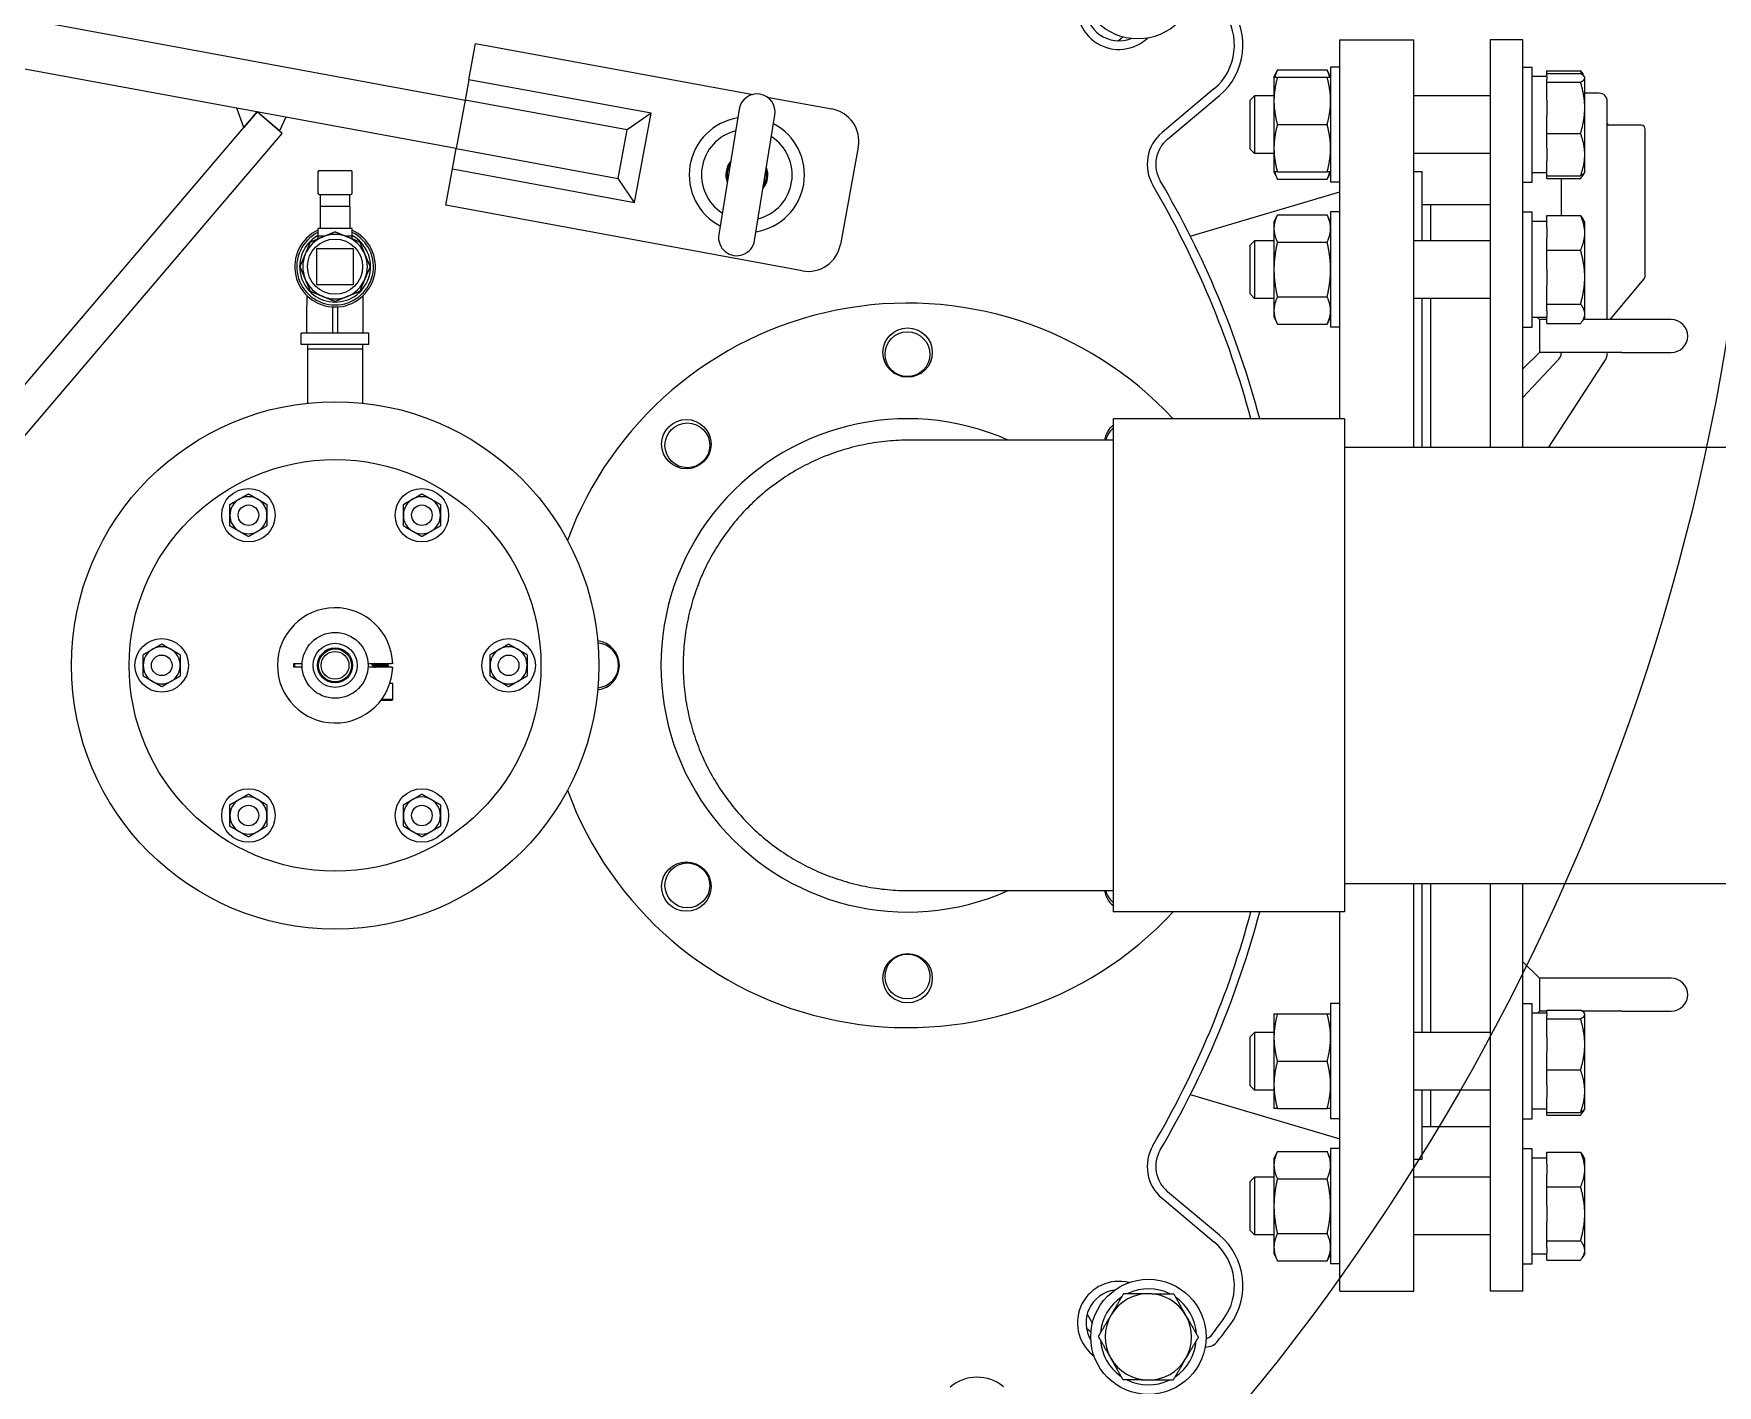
# Model space of a CAD drawing. Header units: inches. Extents: x 15 to 402, y 6 to 258.
# Drawn here: x 78.4 to 103.95, y 188.62 to 209.15 of the extents above; entities that cross this region are included whole.
import ezdxf

# ---------------------------------------------------------------- set-up
doc = ezdxf.new("R2010")
doc.units = ezdxf.units.IN
doc.header["$LTSCALE"] = 12
doc.header["$MEASUREMENT"] = 0
doc.layers.add('Visible', color=7, linetype='Continuous', lineweight=18)

msp = doc.modelspace()

# ---------------------------------------------------------------- linework, layer by layer
at = {"layer": 'Visible'}
for p, q in [((72.65987, 210.39962), (84.94437, 208.13797)), ((84.80858, 207.40036), (72.72171, 209.62563)), ((94.85622, 209.03659), (94.92672, 209.09575)), ((95.27309, 209.05384), (95.30141, 209.07761)), ((98.22146, 203.29846), (98.22146, 209.05396)), ((98.22146, 209.05396), (99.34646, 209.05396)), ((99.34646, 202.86646), (99.34646, 209.05396)), ((100.50146, 209.05396), (100.50146, 202.86646)), ((101.00146, 209.05396), (100.50146, 209.05396)), ((101.00146, 202.86646), (101.00146, 209.05396)), ((85.00096, 208.4453), (85.1028, 208.99851)), ((85.1028, 208.99851), (89.31472, 208.22306)), ((97.22184, 208.48333), (97.27371, 208.59456)), ((97.27371, 208.59456), (98.02897, 208.59456)), ((98.08084, 208.48333), (98.02897, 208.59456)), ((98.08084, 208.63933), (98.08084, 206.88933)), ((98.22146, 208.63933), (98.08084, 208.63933)), ((101.00146, 208.63933), (101.14209, 208.63933)), ((101.14209, 206.88933), (101.14209, 208.63933)), ((101.36109, 208.54035), (101.36109, 208.58351)), ((101.36109, 208.58351), (101.87502, 208.58351)), ((101.36109, 208.49383), (101.36109, 208.54035)), ((101.36109, 208.54035), (101.87502, 208.54035)), ((101.93377, 208.49251), (101.91038, 208.53301)), ((85.00096, 208.4453), (84.94437, 208.13797)), ((87.76697, 207.93606), (85.00096, 208.4453)), ((96.31028, 208.30544), (95.52285, 207.64471)), ((97.22184, 208.48333), (97.22184, 208.12383)), ((97.27371, 208.48333), (98.02897, 208.48333)), ((101.36109, 208.49383), (101.14209, 208.49383)), ((101.36109, 208.49383), (101.36109, 208.45374)), ((101.36109, 208.40717), (101.36109, 208.45374)), ((101.36109, 208.13583), (101.36109, 208.40717)), ((101.36109, 208.40717), (101.87502, 208.40717)), ((101.93921, 208.48308), (101.93377, 208.49251)), ((101.93921, 208.47376), (101.93921, 208.48308)), ((101.93921, 208.01916), (101.93921, 208.47376)), ((81.58725, 207.71825), (81.48258, 208.0127)), ((84.94437, 208.13797), (84.80858, 207.40036)), ((87.40305, 207.68531), (84.94437, 208.13797)), ((89.52828, 208.18375), (90.5119, 208.00266)), ((95.60641, 207.54512), (96.39384, 208.20586)), ((96.86109, 208.13568), (96.92724, 208.20183)), ((96.86109, 207.39298), (96.86109, 208.13568)), ((96.92724, 208.20183), (96.92724, 207.32683)), ((97.22184, 208.20183), (96.92724, 208.20183)), ((97.22184, 208.12383), (97.22184, 207.40483)), ((100.50146, 208.20183), (99.34646, 208.20183)), ((101.36109, 208.13583), (101.36109, 207.90249)), ((102.15631, 208.24146), (101.93921, 208.24146)), ((101.93921, 207.30973), (101.93921, 208.01916)), ((102.28131, 204.80396), (102.28131, 208.11646)), ((74.33169, 199.20255), (81.78992, 207.95612)), ((81.78992, 207.95612), (81.58725, 207.71825)), ((82.17051, 207.63185), (81.78992, 207.95612)), ((82.12632, 207.6695), (81.78992, 207.95612)), ((82.22456, 207.8761), (82.12632, 207.6695)), ((87.76697, 207.93606), (87.40305, 207.68531)), ((87.51801, 206.58379), (87.76697, 207.93606)), ((89.1036, 207.9984), (88.79485, 206.09413)), ((89.33893, 206.00592), (89.64768, 207.91018)), ((97.27371, 207.76433), (98.02897, 207.76433)), ((101.36109, 207.63115), (101.36109, 207.90249)), ((74.71228, 198.87828), (82.17051, 207.63185)), ((87.26725, 206.94771), (87.40305, 207.68531)), ((101.36109, 207.40637), (101.36109, 207.63115)), ((101.36109, 207.63115), (101.87502, 207.63115)), ((102.79631, 207.75396), (102.30131, 207.75396)), ((102.85631, 205.46105), (102.85631, 207.69396)), ((84.75199, 207.09303), (84.80858, 207.40036)), ((84.80858, 207.40036), (87.26725, 206.94771)), ((90.9131, 207.42039), (90.64151, 205.94518)), ((96.86109, 207.39298), (96.92724, 207.32683)), ((97.22184, 207.32683), (96.92724, 207.32683)), ((97.22184, 207.40483), (97.22184, 207.04533)), ((100.50146, 207.32683), (99.34646, 207.32683)), ((101.36109, 207.40637), (101.36109, 207.21308)), ((101.93921, 207.04558), (101.93921, 207.30973)), ((82.71133, 207.04597), (82.71133, 206.96409)), ((82.73221, 207.06685), (83.21071, 207.06685)), ((83.23159, 206.96409), (83.23159, 207.04597)), ((84.65014, 206.53983), (84.75199, 207.09303)), ((84.75199, 207.09303), (87.51801, 206.58379)), ((97.22184, 207.04533), (97.27371, 206.9341)), ((97.27371, 207.04533), (98.02897, 207.04533)), ((98.08084, 207.04533), (98.02897, 206.9341)), ((99.34646, 207.05396), (99.47146, 207.05396)), ((99.47146, 206.00186), (99.47146, 207.05396)), ((101.36109, 207.03483), (101.14209, 207.03483)), ((101.36109, 206.9883), (101.36109, 207.21308)), ((101.36109, 206.9883), (101.87502, 206.9883)), ((101.36109, 206.94514), (101.36109, 206.9883)), ((101.93377, 207.03614), (101.91038, 206.99564)), ((101.93921, 207.04558), (101.93377, 207.03614)), ((82.71133, 206.96409), (82.71133, 206.7238)), ((83.23159, 206.7238), (83.23159, 206.96409)), ((87.51801, 206.58379), (87.26725, 206.94771)), ((95.95216, 206.07142), (98.22146, 206.74396)), ((97.27371, 206.9341), (98.02897, 206.9341)), ((98.22146, 206.88933), (98.08084, 206.88933)), ((101.00146, 206.88933), (101.14209, 206.88933)), ((101.36109, 206.94514), (101.87502, 206.94514)), ((101.58131, 206.94514), (101.58131, 206.38355)), ((82.73221, 206.70292), (83.21071, 206.70292)), ((82.74526, 206.70292), (82.74526, 206.52223)), ((83.19766, 206.52223), (82.74526, 206.52223)), ((82.74526, 206.52223), (82.74526, 206.18969)), ((83.19766, 206.52223), (83.19766, 206.70292)), ((83.19766, 206.52223), (83.19766, 206.18969)), ((90.05924, 205.54398), (84.65014, 206.53983)), ((99.47146, 206.55396), (99.60146, 206.55396)), ((99.60146, 206.00186), (99.60146, 206.55396)), ((99.60146, 206.00186), (99.60146, 206.55396)), ((99.60146, 206.55396), (100.50146, 206.55396)), ((97.22184, 206.28336), (97.27371, 206.39459)), ((97.22184, 206.28336), (97.22184, 206.18704)), ((97.27371, 206.39459), (98.02897, 206.39459)), ((98.08084, 206.28336), (98.02897, 206.39459)), ((98.08084, 206.43936), (98.08084, 204.68936)), ((98.22146, 206.43936), (98.08084, 206.43936)), ((101.00146, 206.43936), (101.14209, 206.43936)), ((101.14209, 204.68936), (101.14209, 206.43936)), ((101.36109, 206.29386), (101.14209, 206.29386)), ((101.36109, 206.20001), (101.36109, 206.38355)), ((101.36109, 206.38355), (101.87502, 206.38355)), ((101.93921, 206.28311), (101.91038, 206.33305)), ((101.93921, 206.12109), (101.93921, 206.28311)), ((83.23159, 206.18969), (82.71133, 206.18969)), ((82.71133, 206.18969), (82.71133, 206.07332)), ((82.81485, 206.07332), (82.71133, 206.07332)), ((82.71133, 206.07332), (82.71133, 206.03044)), ((83.23159, 206.07332), (83.12808, 206.07332)), ((83.23159, 206.07332), (83.23159, 206.18969)), ((83.23159, 206.03044), (83.23159, 206.07332)), ((96.86109, 205.93571), (96.92724, 206.00186)), ((96.92724, 206.00186), (96.92724, 205.12686)), ((97.22184, 206.00186), (96.92724, 206.00186)), ((97.22184, 206.18704), (97.22184, 205.56436)), ((97.27371, 205.97948), (98.02897, 205.97948)), ((100.50146, 206.00186), (99.34646, 206.00186)), ((101.36109, 206.20001), (101.36109, 206.04217)), ((101.36109, 205.85862), (101.36109, 206.04217)), ((101.93921, 205.44903), (101.93921, 206.12109)), ((82.69587, 205.33222), (82.69587, 205.88341)), ((82.69587, 205.88341), (83.24705, 205.88341)), ((83.24705, 205.88341), (83.24705, 205.33222)), ((96.86109, 205.19301), (96.86109, 205.93571)), ((101.36109, 205.57219), (101.36109, 205.85862)), ((101.36109, 205.85862), (101.87502, 205.85862)), ((97.22184, 205.56436), (97.22184, 204.94169)), ((101.36109, 205.57219), (101.36109, 205.32587)), ((83.24705, 205.33222), (82.69587, 205.33222)), ((101.36109, 205.03944), (101.36109, 205.32587)), ((101.93921, 204.89231), (101.93921, 205.44903)), ((102.32326, 204.80396), (102.84227, 205.42249)), ((82.5443, 205.16886), (82.5443, 205.01726)), ((82.5443, 204.59758), (82.5443, 205.01726)), ((82.93209, 204.99658), (82.93209, 204.59607)), ((83.01083, 204.59607), (83.01083, 204.99658)), ((83.39863, 205.01726), (83.39863, 205.16886)), ((83.39863, 204.59758), (83.39863, 205.01726)), ((96.86109, 205.19301), (96.92724, 205.12686)), ((97.22184, 205.12686), (96.92724, 205.12686)), ((97.27371, 205.14925), (98.02897, 205.14925)), ((100.50146, 205.12686), (99.34646, 205.12686)), ((99.47146, 202.86646), (99.47146, 205.12686)), ((99.60146, 202.86646), (99.60146, 205.12686)), ((99.60146, 202.86646), (99.60146, 205.12686)), ((101.36109, 204.93655), (101.36109, 205.03944)), ((101.36109, 205.03944), (101.87502, 205.03944)), ((97.22184, 204.94169), (97.22184, 204.84536)), ((97.22184, 204.84536), (97.27371, 204.73414)), ((97.27371, 204.73414), (98.02897, 204.73414)), ((98.08084, 204.84536), (98.02897, 204.73414)), ((98.22146, 204.68936), (98.08084, 204.68936)), ((101.00146, 204.68936), (101.14209, 204.68936)), ((101.36109, 204.83486), (101.14209, 204.83486)), ((101.25146, 204.80396), (101.22056, 204.83486)), ((101.36109, 204.80396), (101.25146, 204.80396)), ((101.25146, 204.80396), (101.25146, 204.55396)), ((101.36109, 204.93655), (101.36109, 204.84807)), ((101.36109, 204.74518), (101.36109, 204.84807)), ((101.36109, 204.74518), (101.87502, 204.74518)), ((101.93921, 204.84561), (101.91038, 204.79568)), ((102.50146, 204.80396), (101.91516, 204.80396)), ((101.93921, 204.84561), (101.93921, 204.89231)), ((103.25146, 204.80396), (102.50146, 204.80396)), ((82.93209, 204.59758), (82.45887, 204.59758)), ((82.45887, 204.42671), (82.45887, 204.59758)), ((83.48406, 204.59758), (83.01083, 204.59758)), ((83.48406, 204.42671), (83.48406, 204.59758)), ((101.25146, 204.55396), (101.25146, 204.30396)), ((83.48406, 204.42671), (82.45887, 204.42671)), ((82.55494, 204.42671), (82.55281, 204.3586)), ((82.55281, 204.3586), (83.39012, 204.3586)), ((82.55281, 204.3586), (82.55281, 203.53559)), ((83.38799, 204.42671), (83.39012, 204.3586)), ((83.39012, 204.3586), (83.39012, 203.53588)), ((101.25146, 204.30396), (101.00146, 204.05396)), ((101.54772, 204.20544), (101.00146, 203.6198)), ((102.50146, 204.30396), (101.25146, 204.30396)), ((101.39341, 202.86646), (102.26132, 204.2105)), ((101.58131, 204.30396), (101.58131, 204.2907)), ((102.28131, 204.27831), (102.28131, 204.30396)), ((102.50146, 204.30396), (103.25146, 204.30396)), ((94.77946, 203.29846), (94.77946, 195.80946)), ((98.29146, 203.29846), (94.77946, 203.29846)), ((98.29146, 203.29846), (98.29146, 195.80946)), ((94.77946, 202.97446), (91.68785, 202.97446)), ((98.29146, 202.86646), (124.28596, 202.86646)), ((82.34646, 199.52771), (82.34646, 199.58021)), ((82.34646, 199.58021), (82.47215, 199.58021)), ((83.47077, 199.58021), (83.82106, 199.58021)), ((83.55716, 199.57707), (83.55716, 199.58021)), ((83.78396, 199.57681), (83.78396, 199.58021)), ((83.84607, 199.58021), (83.82106, 199.58021)), ((82.47215, 199.52771), (82.34646, 199.52771)), ((83.82106, 199.52771), (83.47077, 199.52771)), ((83.53396, 199.55896), (83.53396, 199.56342)), ((83.55716, 199.54136), (83.55716, 199.54556)), ((83.76077, 199.55896), (83.76077, 199.56317)), ((83.78396, 199.5411), (83.78396, 199.54556)), ((83.82106, 199.52771), (83.84607, 199.52771)), ((83.84646, 199.27771), (83.80171, 199.27771)), ((83.84646, 199.03771), (83.84646, 199.27771)), ((83.67052, 199.02771), (83.83646, 199.02771)), ((83.84646, 199.03771), (83.67794, 199.03771)), ((83.83646, 199.02771), (83.84646, 199.03771)), ((91.68785, 196.13346), (94.77946, 196.13346)), ((98.29146, 196.24146), (124.28596, 196.24146)), ((99.34646, 190.05396), (99.34646, 196.24146)), ((99.47146, 193.98105), (99.47146, 196.24146)), ((99.60146, 193.98105), (99.60146, 196.24146)), ((99.60146, 193.98105), (99.60146, 196.24146)), ((100.50146, 196.24146), (100.50146, 190.05396)), ((101.00146, 190.05396), (101.00146, 196.24146)), ((98.29146, 195.80946), (94.77946, 195.80946)), ((98.22146, 190.05396), (98.22146, 195.80946)), ((101.25146, 194.80396), (101.00146, 195.05396)), ((102.50146, 194.80396), (101.25146, 194.80396)), ((101.25146, 194.80396), (101.25146, 194.55396)), ((103.25146, 194.80396), (102.50146, 194.80396)), ((101.25146, 194.55396), (101.25146, 194.30396)), ((97.22184, 194.26255), (97.22184, 193.90305)), ((97.27371, 194.26255), (98.02897, 194.26255)), ((98.08084, 194.41855), (98.08084, 192.66855)), ((98.22146, 194.41855), (98.08084, 194.41855)), ((101.00146, 194.41855), (101.14209, 194.41855)), ((101.14209, 192.66855), (101.14209, 194.41855)), ((101.36109, 194.27305), (101.14209, 194.27305)), ((101.25146, 194.30396), (101.22056, 194.27305)), ((101.36109, 194.30396), (101.25146, 194.30396)), ((101.36109, 194.27305), (101.36109, 194.31957)), ((101.36109, 194.31957), (101.87502, 194.31957)), ((101.36109, 194.27305), (101.36109, 194.23296)), ((101.36109, 194.1864), (101.36109, 194.23296)), ((102.50146, 194.30396), (101.90049, 194.30396)), ((101.93377, 194.27174), (101.91516, 194.30396)), ((101.93921, 194.2623), (101.93377, 194.27174)), ((101.93921, 194.25299), (101.93921, 194.2623)), ((101.93921, 193.79839), (101.93921, 194.25299)), ((102.50146, 194.30396), (103.25146, 194.30396)), ((96.86109, 193.9149), (96.92724, 193.98105)), ((96.92724, 193.98105), (96.92724, 193.10605)), ((97.22184, 193.98105), (96.92724, 193.98105)), ((100.50146, 193.98105), (99.34646, 193.98105)), ((101.36109, 193.91505), (101.36109, 194.1864)), ((101.36109, 194.1864), (101.87502, 194.1864)), ((96.86109, 193.1722), (96.86109, 193.9149)), ((97.22184, 193.90305), (97.22184, 193.18405)), ((101.36109, 193.91505), (101.36109, 193.68172)), ((101.93921, 193.08895), (101.93921, 193.79839)), ((97.27371, 193.54355), (98.02897, 193.54355)), ((101.36109, 193.41037), (101.36109, 193.68172)), ((101.36109, 193.1856), (101.36109, 193.41037)), ((101.36109, 193.41037), (101.87502, 193.41037)), ((95.95216, 193.0365), (98.22146, 192.36396)), ((96.86109, 193.1722), (96.92724, 193.10605)), ((97.22184, 193.10605), (96.92724, 193.10605)), ((97.22184, 193.18405), (97.22184, 192.82455)), ((100.50146, 193.10605), (99.34646, 193.10605)), ((99.47146, 192.05396), (99.47146, 193.10605)), ((99.60146, 192.55396), (99.60146, 193.10605)), ((99.60146, 192.55396), (99.60146, 193.10605)), ((101.36109, 193.1856), (101.36109, 192.9923)), ((101.36109, 192.76753), (101.36109, 192.9923)), ((101.93921, 192.8248), (101.93921, 193.08895)), ((97.27371, 192.82455), (98.02897, 192.82455)), ((101.36109, 192.81405), (101.14209, 192.81405)), ((101.36109, 192.72436), (101.36109, 192.76753)), ((101.36109, 192.76753), (101.87502, 192.76753)), ((101.36109, 192.72436), (101.87502, 192.72436)), ((101.93377, 192.81536), (101.91038, 192.77486)), ((101.93921, 192.8248), (101.93377, 192.81536)), ((98.22146, 192.66855), (98.08084, 192.66855)), ((99.47146, 192.55396), (99.60146, 192.55396)), ((99.60146, 192.55396), (100.50146, 192.55396)), ((101.00146, 192.66855), (101.14209, 192.66855)), ((97.22184, 192.06259), (97.27371, 192.17382)), ((97.27371, 192.17382), (98.02897, 192.17382)), ((98.08084, 192.06259), (98.02897, 192.17382)), ((98.08084, 192.21859), (98.08084, 190.46859)), ((98.22146, 192.21859), (98.08084, 192.21859)), ((101.00146, 192.21859), (101.14209, 192.21859)), ((101.14209, 190.46859), (101.14209, 192.21859)), ((97.22184, 192.06259), (97.22184, 191.96626)), ((97.22184, 191.96626), (97.22184, 191.34359)), ((99.34646, 192.05396), (99.47146, 192.05396)), ((101.36109, 192.07309), (101.29734, 192.07309)), ((101.36109, 191.97923), (101.36109, 192.16277)), ((101.36109, 192.16277), (101.87502, 192.16277)), ((101.36109, 191.97923), (101.36109, 191.82139)), ((101.93921, 192.06234), (101.91038, 192.11228)), ((101.93921, 191.90031), (101.93921, 192.06234)), ((96.86109, 191.71494), (96.92724, 191.78109)), ((96.86109, 190.97224), (96.86109, 191.71494)), ((96.92724, 191.78109), (96.92724, 190.90609)), ((97.22184, 191.78109), (96.92724, 191.78109)), ((97.27371, 191.7587), (98.02897, 191.7587)), ((100.50146, 191.78109), (99.34646, 191.78109)), ((101.36109, 191.63785), (101.36109, 191.82139)), ((101.93921, 191.22825), (101.93921, 191.90031)), ((95.52285, 191.46321), (96.31028, 190.80247)), ((96.39384, 190.90206), (95.60641, 191.56279)), ((101.36109, 191.35141), (101.36109, 191.63785)), ((101.36109, 191.63785), (101.87502, 191.63785)), ((97.22184, 191.34359), (97.22184, 190.72092)), ((101.36109, 191.35141), (101.36109, 191.1051)), ((101.93921, 190.67153), (101.93921, 191.22825)), ((96.86109, 190.97224), (96.92724, 190.90609)), ((97.22184, 190.90609), (96.92724, 190.90609)), ((97.27371, 190.92847), (98.02897, 190.92847)), ((100.50146, 190.90609), (99.34646, 190.90609)), ((101.36109, 190.81866), (101.36109, 191.1051)), ((97.22184, 190.72092), (97.22184, 190.62459)), ((101.36109, 190.71577), (101.36109, 190.81866)), ((101.36109, 190.81866), (101.87502, 190.81866)), ((101.36109, 190.71577), (101.36109, 190.62729)), ((101.93921, 190.62484), (101.93921, 190.67153)), ((97.22184, 190.62459), (97.27371, 190.51336)), ((97.27371, 190.51336), (98.02897, 190.51336)), ((98.08084, 190.62459), (98.02897, 190.51336)), ((98.22146, 190.46859), (98.08084, 190.46859)), ((101.00146, 190.46859), (101.14209, 190.46859)), ((101.36109, 190.61409), (101.14209, 190.61409)), ((101.36109, 190.5244), (101.36109, 190.62729)), ((101.36109, 190.5244), (101.87502, 190.5244)), ((101.93921, 190.62484), (101.91038, 190.5749)), ((98.22146, 190.05396), (99.34646, 190.05396)), ((101.00146, 190.05396), (100.50146, 190.05396)), ((94.38527, 189.70125), (94.46499, 189.56317)), ((94.3738, 189.4964), (94.4443, 189.43724)), ((94.46318, 189.08886), (94.4915, 189.06509))]:
    msp.add_line(p, q, dxfattribs=at)
for centre, radius in [((70.53484, 209.99162), 34), ((95.1554, 209.94034), 0.875), ((82.97146, 205.60782), 0.41865), ((91.66146, 204.30396), 0.375), ((91.65896, 204.27836), 0.34045), ((82.97287, 199.55396), 4.00373), ((88.30271, 202.91271), 0.375), ((88.31826, 202.89466), 0.34045), ((82.97146, 199.55396), 3.125), ((81.65662, 201.83377), 0.406), ((84.28912, 201.83377), 0.406), ((81.65662, 201.83377), 0.15625), ((84.28912, 201.83377), 0.15625), ((80.34037, 199.55396), 0.406), ((82.97146, 199.55396), 0.5), ((82.97146, 199.55396), 0.335), ((85.60537, 199.55396), 0.406), ((80.34037, 199.55396), 0.15625), ((82.97146, 199.55396), 0.26562), ((82.97146, 199.55396), 0.25), ((82.97146, 199.55396), 0.21094), ((85.60537, 199.55396), 0.15625), ((81.65662, 197.27415), 0.406), ((84.28912, 197.27415), 0.406), ((81.65662, 197.27415), 0.15625), ((84.28912, 197.27415), 0.15625), ((88.30271, 196.1952), 0.375), ((88.31826, 196.21326), 0.34045), ((91.66146, 194.80396), 0.375), ((91.65896, 194.82956), 0.34045), ((95.31577, 189.3587), 0.875)]:
    msp.add_circle(centre, radius, dxfattribs=at)
for centre, radius, start, end in [((94.86813, 209.53645), 0.63, 155.944053, 310), ((94.86813, 209.53645), 0.5, 177.582899, 291.572229), ((95.75106, 208.9719), 1, 310, 36.388426), ((95.75106, 208.9719), 0.87, 310, 36.388426), ((89.37564, 207.95429), 0.27559, 350.790495, 170.790495), ((102.15631, 208.11646), 0.125, 0, 90), ((89.22126, 207.00216), 0.875, 99.148932, 242.432058), ((89.22126, 207.00216), 0.875, 279.148932, 62.432058), ((90.42136, 207.51092), 0.5, 349.568292, 79.568292), ((102.30131, 207.77396), 0.02, 180, 270), ((89.22126, 207.00216), 0.68898, 104.368674, 237.212317), ((89.22126, 207.00216), 0.68898, 284.368674, 57.212317), ((95.92781, 207.1621), 0.63, 130, 210.422046), ((95.92781, 207.1621), 0.5, 130, 210.422046), ((102.79631, 207.69396), 0.06, 0, 90), ((82.73221, 207.04597), 0.02088, 90, 180), ((83.21071, 207.04597), 0.02088, 0, 90), ((89.22126, 207.00216), 0.31947, 140.407202, 201.173789), ((89.22126, 207.00216), 0.3125, 142.661667, 198.919324), ((89.22126, 207.00216), 0.3, 147.517857, 194.063133), ((89.22126, 207.00216), 0.31947, 320.407202, 21.173789), ((89.22126, 207.00216), 0.3125, 322.661667, 18.919324), ((89.22126, 207.00216), 0.3, 327.517857, 14.063133), ((82.97146, 199.55396), 14.395, 15.077482, 30.422046), ((82.97146, 199.55396), 14.525, 14.939378, 30.422046), ((82.73221, 206.7238), 0.02088, 180, 270), ((83.21071, 206.7238), 0.02088, 270, 0), ((82.97146, 205.60782), 0.6125, 115.131805, 64.868195), ((82.97146, 205.60782), 0.58188, 116.554878, 63.445122), ((82.97146, 205.60782), 0.53823, 118.901314, 61.098686), ((82.97146, 205.60782), 0.49, 112.5, 157.5), ((82.97146, 205.60782), 0.49, 67.5, 112.5), ((82.97146, 205.60782), 0.49, 22.5, 67.5), ((89.06689, 206.05002), 0.27559, 170.790495, 350.790495), ((82.97146, 205.60782), 0.49, 157.5, 202.5), ((82.97146, 205.60782), 0.49, 337.5, 22.5), ((90.14977, 206.03571), 0.5, 259.568292, 349.568292), ((102.79631, 205.46105), 0.06, 320, 0), ((82.97146, 205.60782), 0.49, 202.5, 247.5), ((82.97146, 205.60782), 0.49, 292.5, 337.5), ((82.97146, 205.60782), 0.49, 247.5, 292.5), ((91.66146, 199.55396), 5.5, 42.907612, 159.827448), ((103.25146, 204.55396), 0.25, 270, 90), ((82.97146, 204.08498), 0.5126, 85.595064, 94.404936), ((101.45631, 204.2907), 0.125, 316.993248, 0), ((102.15631, 204.27831), 0.125, 327.148055, 0), ((91.66146, 199.55396), 3.7445, 65.989808, 294.010192), ((95.02022, 202.91271), 0.375, 129.942554, 170.523246), ((94.99966, 202.89466), 0.34045, 130.300093, 166.443999), ((81.65662, 201.83377), 0.2815, 120, 180), ((81.65662, 201.83377), 0.2815, 60, 120), ((81.65662, 201.83377), 0.2815, 0, 60), ((84.28912, 201.83377), 0.2815, 120, 180), ((84.28912, 201.83377), 0.2815, 60, 120), ((84.28912, 201.83377), 0.2815, 0, 60), ((81.65662, 201.83377), 0.2815, 180, 240), ((81.65662, 201.83377), 0.2815, 300, 0), ((84.28912, 201.83377), 0.2815, 180, 240), ((84.28912, 201.83377), 0.2815, 300, 0), ((81.65662, 201.83377), 0.2815, 240, 300), ((84.28912, 201.83377), 0.2815, 240, 300), ((82.97146, 199.55396), 0.875, 1.719131, 358.280869), ((80.34037, 199.55396), 0.2815, 60, 120), ((85.60537, 199.55396), 0.2815, 60, 120), ((86.91146, 199.55396), 0.375, 277.32631, 82.67369), ((86.93456, 199.55396), 0.34045, 274.654798, 85.345202), ((80.34037, 199.55396), 0.2815, 120, 180), ((80.34037, 199.55396), 0.2815, 0, 60), ((82.97146, 199.55396), 0.6225, 177.583196, 182.416804), ((82.97146, 199.55396), 0.6175, 177.563615, 182.436385), ((85.60537, 199.55396), 0.2815, 120, 180), ((85.60537, 199.55396), 0.2815, 0, 60), ((80.34037, 199.55396), 0.2815, 180, 240), ((80.34037, 199.55396), 0.2815, 300, 0), ((85.60537, 199.55396), 0.2815, 180, 240), ((85.60537, 199.55396), 0.2815, 300, 0), ((80.34037, 199.55396), 0.2815, 240, 300), ((85.60537, 199.55396), 0.2815, 240, 300), ((81.65662, 197.27415), 0.2815, 60, 120), ((84.28912, 197.27415), 0.2815, 60, 120), ((91.66146, 199.55396), 5.5, 200.172552, 317.092388), ((81.65662, 197.27415), 0.2815, 120, 180), ((81.65662, 197.27415), 0.2815, 0, 60), ((84.28912, 197.27415), 0.2815, 120, 180), ((84.28912, 197.27415), 0.2815, 0, 60), ((81.65662, 197.27415), 0.2815, 180, 240), ((81.65662, 197.27415), 0.2815, 240, 300), ((81.65662, 197.27415), 0.2815, 300, 0), ((84.28912, 197.27415), 0.2815, 180, 240), ((84.28912, 197.27415), 0.2815, 240, 300), ((84.28912, 197.27415), 0.2815, 300, 0), ((95.02022, 196.1952), 0.375, 189.476754, 230.057446), ((94.99966, 196.21326), 0.34045, 193.556001, 229.699907), ((82.97146, 199.55396), 14.395, 329.577954, 344.922518), ((82.97146, 199.55396), 14.525, 329.577954, 345.060622), ((103.25146, 194.55396), 0.25, 270, 90), ((95.92781, 191.94581), 0.63, 149.577954, 230), ((95.92781, 191.94581), 0.5, 149.577954, 230), ((95.75106, 190.13601), 1, 323.611574, 50), ((95.75106, 190.13601), 0.87, 323.611574, 50), ((94.86813, 189.57147), 0.63, 75.944053, 230), ((94.86813, 189.57147), 0.5, 97.582899, 211.572229), ((95.31577, 189.3587), 0.7295, 123.627434, 175.509151), ((95.31577, 189.3587), 0.656, 89.568292, 149.568292), ((95.31577, 189.3587), 0.7295, 63.627434, 115.509151), ((95.31577, 189.3587), 0.656, 29.568292, 89.568292), ((95.31577, 189.3587), 0.7295, 3.627434, 55.509151), ((95.31577, 189.3587), 0.656, 149.568292, 209.568292), ((95.31577, 189.3587), 0.656, 329.568292, 29.568292), ((82.97146, 199.55396), 16.745, 322.58565, 323.611574), ((96.17608, 189.45303), 0.12, 276.863364, 322.58565), ((82.97146, 199.55396), 16.875, 322.58565, 323.611574), ((95.31577, 189.3587), 0.7295, 183.627434, 235.509151), ((95.31577, 189.3587), 0.7295, 303.627434, 355.509151), ((96.17608, 189.45303), 0.25, 270.168027, 322.58565), ((95.31577, 189.3587), 0.656, 209.568292, 269.568292), ((95.31577, 189.3587), 0.656, 269.568292, 329.568292), ((92.71387, 188.11559), 0.63, 50, 130.422046), ((95.31577, 189.3587), 0.7295, 243.627434, 295.509151)]:
    msp.add_arc(centre, radius, start, end, dxfattribs=at)
msp.add_ellipse((101.29734, 191.34359), major_axis=(-4.1372, 0), ratio=0.17632698, start_param=4.71238898, end_param=4.7499235, dxfattribs=at)
for points, weights in [([(97.27371, 208.59456), (97.24636, 208.53591), (97.23367, 208.48333)], [1, 1.01965956375, 1.01895290532]), ([(98.06901, 208.48333), (98.05632, 208.53591), (98.02897, 208.59456)], [1.01895290532, 1.01965956375, 1]), ([(101.89911, 208.52568), (101.88856, 208.55385), (101.87502, 208.58351)], [1.02041412802, 1.01682794065, 1.01001874936]), ([(101.87502, 208.58351), (101.89636, 208.5573), (101.91038, 208.53301)], [1.01001874936, 1.02079631483, 1.02349946463]), ([(101.93921, 208.47376), (101.93921, 208.50467), (101.87502, 208.54035)], [1, 1.04314139574, 1.01001874936]), ([(97.22184, 208.48333), (97.22184, 208.48333), (97.27371, 208.48333)], [1, 1.0379548493, 1]), ([(97.27371, 208.48333), (97.22184, 208.29067), (97.22184, 208.12383)], [1, 1.0379548493, 1]), ([(98.08084, 208.12383), (98.08084, 208.29067), (98.02897, 208.48333)], [1, 1.0379548493, 1]), ([(98.02897, 208.48333), (98.08084, 208.48333), (98.08084, 208.48333)], [1, 1.0379548493, 1]), ([(101.87502, 208.40717), (101.93921, 208.44286), (101.93921, 208.47376)], [1.01001874936, 1.04314139574, 1]), ([(101.93921, 208.01916), (101.93921, 208.19924), (101.87502, 208.40717)], [1, 1.04314139574, 1.01001874936]), ([(97.22184, 208.12383), (97.22184, 207.95698), (97.27371, 207.76433)], [1, 1.0379548493, 1]), ([(98.02897, 207.76433), (98.08084, 207.95698), (98.08084, 208.12383)], [1, 1.0379548493, 1]), ([(101.87502, 207.63115), (101.93921, 207.83909), (101.93921, 208.01916)], [1.01001874936, 1.04314139574, 1]), ([(97.27371, 207.76433), (97.22184, 207.57167), (97.22184, 207.40483)], [1, 1.0379548493, 1]), ([(98.08084, 207.40483), (98.08084, 207.57167), (98.02897, 207.76433)], [1, 1.0379548493, 1]), ([(101.93921, 207.30973), (101.93921, 207.4589), (101.87502, 207.63115)], [1, 1.04314139574, 1.01001874936]), ([(97.22184, 207.40483), (97.22184, 207.23798), (97.27371, 207.04533)], [1, 1.0379548493, 1]), ([(98.02897, 207.04533), (98.08084, 207.23798), (98.08084, 207.40483)], [1, 1.0379548493, 1]), ([(101.87502, 206.9883), (101.93921, 207.16055), (101.93921, 207.30973)], [1.01001874936, 1.04314139574, 1]), ([(97.27371, 207.04533), (97.22184, 207.04533), (97.22184, 207.04533)], [1, 1.0379548493, 1]), ([(97.23367, 207.04533), (97.24636, 206.99274), (97.27371, 206.9341)], [1.01895290532, 1.01965956375, 1]), ([(98.08084, 207.04533), (98.08084, 207.04533), (98.02897, 207.04533)], [1, 1.0379548493, 1]), ([(98.02897, 206.9341), (98.05632, 206.99274), (98.06901, 207.04533)], [1, 1.01965956375, 1.01895290532]), ([(101.93377, 207.03614), (101.92086, 207.01378), (101.87502, 206.9883)], [1.01871564071, 1.03345080387, 1.01001874936]), ([(101.87502, 206.94514), (101.90887, 206.98671), (101.92458, 207.02399)], [1.01001874936, 1.02721658286, 1.02385469408]), ([(97.27371, 206.39459), (97.22184, 206.28336), (97.22184, 206.18704)], [1, 1.0379548493, 1]), ([(98.08084, 206.18704), (98.08084, 206.28336), (98.02897, 206.39459)], [1, 1.0379548493, 1]), ([(101.93921, 206.12109), (101.93921, 206.2429), (101.87502, 206.38355)], [1, 1.04314139574, 1.01001874936]), ([(101.87502, 206.38355), (101.89636, 206.35733), (101.91038, 206.33305)], [1.01001874936, 1.02079631483, 1.02349946463]), ([(82.51876, 205.79533), (82.55606, 205.88538), (82.59643, 205.98285)], [1, 1.0562990584, 1.07162109099]), ([(82.59643, 205.98285), (82.6939, 206.02322), (82.78395, 206.06052)], [1.07162109099, 1.0562990584, 1]), ([(82.78395, 206.06052), (82.874, 206.09782), (82.97146, 206.13819)], [1, 1.0562990584, 1.07162109099]), ([(82.97146, 206.13819), (83.06893, 206.09782), (83.15898, 206.06052)], [1.07162109099, 1.0562990584, 1]), ([(83.15898, 206.06052), (83.24903, 206.02322), (83.34649, 205.98285)], [1, 1.0562990584, 1.07162109099]), ([(83.34649, 205.98285), (83.38687, 205.88538), (83.42416, 205.79533)], [1.07162109099, 1.0562990584, 1]), ([(97.22184, 206.18704), (97.22184, 206.09071), (97.27371, 205.97948)], [1, 1.0379548493, 1]), ([(97.27371, 205.97948), (97.22184, 205.75702), (97.22184, 205.56436)], [1, 1.0379548493, 1]), ([(98.02897, 205.97948), (98.08084, 206.09071), (98.08084, 206.18704)], [1, 1.0379548493, 1]), ([(98.08084, 205.56436), (98.08084, 205.75702), (98.02897, 205.97948)], [1, 1.0379548493, 1]), ([(101.87502, 205.85862), (101.93921, 205.99928), (101.93921, 206.12109)], [1.01001874936, 1.04314139574, 1]), ([(82.44109, 205.60782), (82.48146, 205.70528), (82.51876, 205.79533)], [1.07162109099, 1.0562990584, 1]), ([(83.42416, 205.79533), (83.46146, 205.70528), (83.50184, 205.60782)], [1, 1.0562990584, 1.07162109099]), ([(101.93921, 205.44903), (101.93921, 205.63912), (101.87502, 205.85862)], [1, 1.04314139574, 1.01001874936]), ([(82.51876, 205.4203), (82.48146, 205.51035), (82.44109, 205.60782)], [1, 1.0562990584, 1.07162109099]), ([(83.50184, 205.60782), (83.46146, 205.51035), (83.42416, 205.4203)], [1.07162109099, 1.0562990584, 1]), ([(97.22184, 205.56436), (97.22184, 205.37171), (97.27371, 205.14925)], [1, 1.0379548493, 1]), ([(98.02897, 205.14925), (98.08084, 205.37171), (98.08084, 205.56436)], [1, 1.0379548493, 1]), ([(82.59643, 205.23279), (82.55606, 205.33025), (82.51876, 205.4203)], [1.07162109099, 1.0562990584, 1]), ([(82.78395, 205.15511), (82.6939, 205.19241), (82.59643, 205.23279)], [1, 1.0562990584, 1.07162109099]), ([(83.34649, 205.23279), (83.24903, 205.19241), (83.15898, 205.15511)], [1.07162109099, 1.0562990584, 1]), ([(83.42416, 205.4203), (83.38687, 205.33025), (83.34649, 205.23279)], [1, 1.0562990584, 1.07162109099]), ([(101.87502, 205.03944), (101.93921, 205.25894), (101.93921, 205.44903)], [1.01001874936, 1.04314139574, 1]), ([(82.97146, 205.07744), (82.874, 205.11782), (82.78395, 205.15511)], [1.07162109099, 1.0562990584, 1]), ([(83.15898, 205.15511), (83.06893, 205.11782), (82.97146, 205.07744)], [1, 1.0562990584, 1.07162109099]), ([(97.27371, 205.14925), (97.22184, 205.03802), (97.22184, 204.94169)], [1, 1.0379548493, 1]), ([(98.08084, 204.94169), (98.08084, 205.03802), (98.02897, 205.14925)], [1, 1.0379548493, 1]), ([(101.93921, 204.89231), (101.93921, 204.96059), (101.87502, 205.03944)], [1, 1.04314139574, 1.01001874936]), ([(97.22184, 204.94169), (97.22184, 204.84536), (97.27371, 204.73414)], [1, 1.0379548493, 1]), ([(98.02897, 204.73414), (98.08084, 204.84536), (98.08084, 204.94169)], [1, 1.0379548493, 1]), ([(101.87502, 204.74518), (101.93921, 204.82403), (101.93921, 204.89231)], [1.01001874936, 1.04314139574, 1]), ([(81.51587, 202.07756), (81.58119, 202.11527), (81.65662, 202.15882)], [1, 1.0379548493, 1]), ([(81.65662, 202.15882), (81.73205, 202.11527), (81.79737, 202.07756)], [1, 1.0379548493, 1]), ([(84.14837, 202.07756), (84.21369, 202.11527), (84.28912, 202.15882)], [1, 1.0379548493, 1]), ([(84.28912, 202.15882), (84.36455, 202.11527), (84.42987, 202.07756)], [1, 1.0379548493, 1]), ([(81.37512, 201.99629), (81.45055, 202.03984), (81.51587, 202.07756)], [1, 1.0379548493, 1]), ([(81.37512, 201.83377), (81.37512, 201.9092), (81.37512, 201.99629)], [1, 1.0379548493, 1]), ([(81.79737, 202.07756), (81.86269, 202.03984), (81.93812, 201.99629)], [1, 1.0379548493, 1]), ([(81.93812, 201.99629), (81.93812, 201.9092), (81.93812, 201.83377)], [1, 1.0379548493, 1]), ([(84.00762, 201.99629), (84.08305, 202.03984), (84.14837, 202.07756)], [1, 1.0379548493, 1]), ([(84.00762, 201.83377), (84.00762, 201.9092), (84.00762, 201.99629)], [1, 1.0379548493, 1]), ([(84.42987, 202.07756), (84.49519, 202.03984), (84.57062, 201.99629)], [1, 1.0379548493, 1]), ([(84.57062, 201.99629), (84.57062, 201.9092), (84.57062, 201.83377)], [1, 1.0379548493, 1]), ([(81.37512, 201.67125), (81.37512, 201.75834), (81.37512, 201.83377)], [1, 1.0379548493, 1]), ([(81.51587, 201.58998), (81.45055, 201.6277), (81.37512, 201.67125)], [1, 1.0379548493, 1]), ([(81.93812, 201.67125), (81.86269, 201.6277), (81.79737, 201.58998)], [1, 1.0379548493, 1]), ([(81.93812, 201.83377), (81.93812, 201.75834), (81.93812, 201.67125)], [1, 1.0379548493, 1]), ([(84.00762, 201.67125), (84.00762, 201.75834), (84.00762, 201.83377)], [1, 1.0379548493, 1]), ([(84.14837, 201.58998), (84.08305, 201.6277), (84.00762, 201.67125)], [1, 1.0379548493, 1]), ([(84.57062, 201.67125), (84.49519, 201.6277), (84.42987, 201.58998)], [1, 1.0379548493, 1]), ([(84.57062, 201.83377), (84.57062, 201.75834), (84.57062, 201.67125)], [1, 1.0379548493, 1]), ([(81.65662, 201.50872), (81.58119, 201.55227), (81.51587, 201.58998)], [1, 1.0379548493, 1]), ([(81.79737, 201.58998), (81.73205, 201.55227), (81.65662, 201.50872)], [1, 1.0379548493, 1]), ([(84.28912, 201.50872), (84.21369, 201.55227), (84.14837, 201.58998)], [1, 1.0379548493, 1]), ([(84.42987, 201.58998), (84.36455, 201.55227), (84.28912, 201.50872)], [1, 1.0379548493, 1]), ([(80.19962, 199.79774), (80.26494, 199.83546), (80.34037, 199.87901)], [1, 1.0379548493, 1]), ([(80.34037, 199.87901), (80.4158, 199.83546), (80.48112, 199.79774)], [1, 1.0379548493, 1]), ([(85.46462, 199.79774), (85.52994, 199.83546), (85.60537, 199.87901)], [1, 1.0379548493, 1]), ([(85.60537, 199.87901), (85.6808, 199.83546), (85.74612, 199.79774)], [1, 1.0379548493, 1]), ([(80.05887, 199.71648), (80.1343, 199.76003), (80.19962, 199.79774)], [1, 1.0379548493, 1]), ([(80.05887, 199.55396), (80.05887, 199.62938), (80.05887, 199.71648)], [1, 1.0379548493, 1]), ([(80.48112, 199.79774), (80.54644, 199.76003), (80.62187, 199.71648)], [1, 1.0379548493, 1]), ([(80.62187, 199.71648), (80.62187, 199.62938), (80.62187, 199.55396)], [1, 1.0379548493, 1]), ([(83.57454, 199.58021), (83.56006, 199.57875), (83.55762, 199.57733)], [0.971656120033, 0.947421304339, 0.983633679554]), ([(85.32387, 199.71648), (85.3993, 199.76003), (85.46462, 199.79774)], [1, 1.0379548493, 1]), ([(85.32387, 199.55396), (85.32387, 199.62938), (85.32387, 199.71648)], [1, 1.0379548493, 1]), ([(85.74612, 199.79774), (85.81144, 199.76003), (85.88687, 199.71648)], [1, 1.0379548493, 1]), ([(85.88687, 199.71648), (85.88687, 199.62938), (85.88687, 199.55396)], [1, 1.0379548493, 1]), ([(80.05887, 199.39143), (80.05887, 199.47853), (80.05887, 199.55396)], [1, 1.0379548493, 1]), ([(80.19962, 199.31017), (80.1343, 199.34788), (80.05887, 199.39143)], [1, 1.0379548493, 1]), ([(80.62187, 199.39143), (80.54644, 199.34788), (80.48112, 199.31017)], [1, 1.0379548493, 1]), ([(80.62187, 199.55396), (80.62187, 199.47853), (80.62187, 199.39143)], [1, 1.0379548493, 1]), ([(85.32387, 199.39143), (85.32387, 199.47853), (85.32387, 199.55396)], [1, 1.0379548493, 1]), ([(85.46462, 199.31017), (85.3993, 199.34788), (85.32387, 199.39143)], [1, 1.0379548493, 1]), ([(85.88687, 199.39143), (85.81144, 199.34788), (85.74612, 199.31017)], [1, 1.0379548493, 1]), ([(85.88687, 199.55396), (85.88687, 199.47853), (85.88687, 199.39143)], [1, 1.0379548493, 1]), ([(80.34037, 199.22891), (80.26494, 199.27246), (80.19962, 199.31017)], [1, 1.0379548493, 1]), ([(80.48112, 199.31017), (80.4158, 199.27246), (80.34037, 199.22891)], [1, 1.0379548493, 1]), ([(85.60537, 199.22891), (85.52994, 199.27246), (85.46462, 199.31017)], [1, 1.0379548493, 1]), ([(85.74612, 199.31017), (85.6808, 199.27246), (85.60537, 199.22891)], [1, 1.0379548493, 1]), ([(81.51587, 197.51793), (81.58119, 197.55565), (81.65662, 197.59919)], [1, 1.0379548493, 1]), ([(81.65662, 197.59919), (81.73205, 197.55565), (81.79737, 197.51793)], [1, 1.0379548493, 1]), ([(84.14837, 197.51793), (84.21369, 197.55565), (84.28912, 197.59919)], [1, 1.0379548493, 1]), ([(84.28912, 197.59919), (84.36455, 197.55565), (84.42987, 197.51793)], [1, 1.0379548493, 1]), ([(81.37512, 197.43667), (81.45055, 197.48022), (81.51587, 197.51793)], [1, 1.0379548493, 1]), ([(81.37512, 197.27415), (81.37512, 197.34957), (81.37512, 197.43667)], [1, 1.0379548493, 1]), ([(81.79737, 197.51793), (81.86269, 197.48022), (81.93812, 197.43667)], [1, 1.0379548493, 1]), ([(81.93812, 197.43667), (81.93812, 197.34957), (81.93812, 197.27415)], [1, 1.0379548493, 1]), ([(84.00762, 197.43667), (84.08305, 197.48022), (84.14837, 197.51793)], [1, 1.0379548493, 1]), ([(84.00762, 197.27415), (84.00762, 197.34957), (84.00762, 197.43667)], [1, 1.0379548493, 1]), ([(84.42987, 197.51793), (84.49519, 197.48022), (84.57062, 197.43667)], [1, 1.0379548493, 1]), ([(84.57062, 197.43667), (84.57062, 197.34957), (84.57062, 197.27415)], [1, 1.0379548493, 1]), ([(81.37512, 197.11162), (81.37512, 197.19872), (81.37512, 197.27415)], [1, 1.0379548493, 1]), ([(81.51587, 197.03036), (81.45055, 197.06807), (81.37512, 197.11162)], [1, 1.0379548493, 1]), ([(81.65662, 196.9491), (81.58119, 196.99265), (81.51587, 197.03036)], [1, 1.0379548493, 1]), ([(81.79737, 197.03036), (81.73205, 196.99265), (81.65662, 196.9491)], [1, 1.0379548493, 1]), ([(81.93812, 197.11162), (81.86269, 197.06807), (81.79737, 197.03036)], [1, 1.0379548493, 1]), ([(81.93812, 197.27415), (81.93812, 197.19872), (81.93812, 197.11162)], [1, 1.0379548493, 1]), ([(84.00762, 197.11162), (84.00762, 197.19872), (84.00762, 197.27415)], [1, 1.0379548493, 1]), ([(84.14837, 197.03036), (84.08305, 197.06807), (84.00762, 197.11162)], [1, 1.0379548493, 1]), ([(84.28912, 196.9491), (84.21369, 196.99265), (84.14837, 197.03036)], [1, 1.0379548493, 1]), ([(84.42987, 197.03036), (84.36455, 196.99265), (84.28912, 196.9491)], [1, 1.0379548493, 1]), ([(84.57062, 197.11162), (84.49519, 197.06807), (84.42987, 197.03036)], [1, 1.0379548493, 1]), ([(84.57062, 197.27415), (84.57062, 197.19872), (84.57062, 197.11162)], [1, 1.0379548493, 1]), ([(97.22184, 194.26255), (97.22184, 194.26255), (97.27371, 194.26255)], [1, 1.0379548493, 1]), ([(97.27371, 194.26255), (97.22184, 194.06989), (97.22184, 193.90305)], [1, 1.0379548493, 1]), ([(98.08084, 193.90305), (98.08084, 194.06989), (98.02897, 194.26255)], [1, 1.0379548493, 1]), ([(98.02897, 194.26255), (98.08084, 194.26255), (98.08084, 194.26255)], [1, 1.0379548493, 1]), ([(101.93921, 194.25299), (101.93921, 194.28389), (101.87502, 194.31957)], [1, 1.04314139574, 1.01001874936]), ([(101.87502, 194.1864), (101.93921, 194.22208), (101.93921, 194.25299)], [1.01001874936, 1.04314139574, 1]), ([(101.93921, 193.79839), (101.93921, 193.97846), (101.87502, 194.1864)], [1, 1.04314139574, 1.01001874936]), ([(97.22184, 193.90305), (97.22184, 193.73621), (97.27371, 193.54355)], [1, 1.0379548493, 1]), ([(98.02897, 193.54355), (98.08084, 193.73621), (98.08084, 193.90305)], [1, 1.0379548493, 1]), ([(101.87502, 193.41037), (101.93921, 193.61831), (101.93921, 193.79839)], [1.01001874936, 1.04314139574, 1]), ([(97.27371, 193.54355), (97.22184, 193.35089), (97.22184, 193.18405)], [1, 1.0379548493, 1]), ([(98.08084, 193.18405), (98.08084, 193.35089), (98.02897, 193.54355)], [1, 1.0379548493, 1]), ([(101.93921, 193.08895), (101.93921, 193.23812), (101.87502, 193.41037)], [1, 1.04314139574, 1.01001874936]), ([(97.22184, 193.18405), (97.22184, 193.01721), (97.27371, 192.82455)], [1, 1.0379548493, 1]), ([(98.02897, 192.82455), (98.08084, 193.01721), (98.08084, 193.18405)], [1, 1.0379548493, 1]), ([(101.87502, 192.76753), (101.93921, 192.93978), (101.93921, 193.08895)], [1.01001874936, 1.04314139574, 1]), ([(97.27371, 192.82455), (97.22184, 192.82455), (97.22184, 192.82455)], [1, 1.0379548493, 1]), ([(98.08084, 192.82455), (98.08084, 192.82455), (98.02897, 192.82455)], [1, 1.0379548493, 1]), ([(101.93377, 192.81536), (101.92086, 192.79301), (101.87502, 192.76753)], [1.01871564071, 1.03345080387, 1.01001874936]), ([(101.87502, 192.72436), (101.90887, 192.76594), (101.92458, 192.80321)], [1.01001874936, 1.02721658286, 1.02385469408]), ([(97.27371, 192.17382), (97.22184, 192.06259), (97.22184, 191.96626)], [1, 1.0379548493, 1]), ([(98.08084, 191.96626), (98.08084, 192.06259), (98.02897, 192.17382)], [1, 1.0379548493, 1]), ([(97.22184, 191.96626), (97.22184, 191.86993), (97.27371, 191.7587)], [1, 1.0379548493, 1]), ([(98.02897, 191.7587), (98.08084, 191.86993), (98.08084, 191.96626)], [1, 1.0379548493, 1]), ([(101.87502, 192.16277), (101.89636, 192.13656), (101.91038, 192.11228)], [1.01001874936, 1.02079631483, 1.02349946463]), ([(101.93921, 191.90031), (101.93921, 192.02212), (101.87502, 192.16277)], [1, 1.04314139574, 1.01001874936]), ([(97.27371, 191.7587), (97.22184, 191.53624), (97.22184, 191.34359)], [1, 1.0379548493, 1]), ([(98.08084, 191.34359), (98.08084, 191.53624), (98.02897, 191.7587)], [1, 1.0379548493, 1]), ([(101.87502, 191.63785), (101.93921, 191.7785), (101.93921, 191.90031)], [1.01001874936, 1.04314139574, 1]), ([(101.93921, 191.22825), (101.93921, 191.41835), (101.87502, 191.63785)], [1, 1.04314139574, 1.01001874936]), ([(97.22184, 191.34359), (97.22184, 191.15093), (97.27371, 190.92847)], [1, 1.0379548493, 1]), ([(98.02897, 190.92847), (98.08084, 191.15093), (98.08084, 191.34359)], [1, 1.0379548493, 1]), ([(101.87502, 190.81866), (101.93921, 191.03816), (101.93921, 191.22825)], [1.01001874936, 1.04314139574, 1]), ([(97.27371, 190.92847), (97.22184, 190.81724), (97.22184, 190.72092)], [1, 1.0379548493, 1]), ([(98.08084, 190.72092), (98.08084, 190.81724), (98.02897, 190.92847)], [1, 1.0379548493, 1]), ([(97.22184, 190.72092), (97.22184, 190.62459), (97.27371, 190.51336)], [1, 1.0379548493, 1]), ([(98.02897, 190.51336), (98.08084, 190.62459), (98.08084, 190.72092)], [1, 1.0379548493, 1]), ([(101.93921, 190.67153), (101.93921, 190.73981), (101.87502, 190.81866)], [1, 1.04314139574, 1.01001874936]), ([(101.87502, 190.5244), (101.93921, 190.60325), (101.93921, 190.67153)], [1.01001874936, 1.04314139574, 1]), ([(94.75014, 189.69097), (94.83918, 189.84253), (94.94198, 190.01753)], [1, 1.0379548493, 1]), ([(94.94198, 190.01753), (95.14494, 190.016), (95.32071, 190.01468)], [1, 1.0379548493, 1]), ([(95.32071, 190.01468), (95.49648, 190.01335), (95.69944, 190.01183)], [1, 1.0379548493, 1]), ([(95.69944, 190.01183), (95.7996, 189.83529), (95.88634, 189.68241)], [1, 1.0379548493, 1]), ([(94.55831, 189.36441), (94.66111, 189.53941), (94.75014, 189.69097)], [1, 1.0379548493, 1]), ([(95.88634, 189.68241), (95.97308, 189.52952), (96.07323, 189.35299)], [1, 1.0379548493, 1]), ([(94.7452, 189.03499), (94.65846, 189.18787), (94.55831, 189.36441)], [1, 1.0379548493, 1]), ([(96.07323, 189.35299), (95.97043, 189.17799), (95.88139, 189.02643)], [1, 1.0379548493, 1]), ([(94.9321, 188.70557), (94.83194, 188.8821), (94.7452, 189.03499)], [1, 1.0379548493, 1]), ([(95.88139, 189.02643), (95.79236, 188.87487), (95.68956, 188.69986)], [1, 1.0379548493, 1]), ([(95.31083, 188.70272), (95.13506, 188.70404), (94.9321, 188.70557)], [1, 1.0379548493, 1]), ([(95.68956, 188.69986), (95.4866, 188.70139), (95.31083, 188.70272)], [1, 1.0379548493, 1])]:
    msp.add_rational_spline(points, weights, degree=2, dxfattribs=at)
for points, knots in [([(91.68785, 202.97446), (91.58155, 202.97446), (91.47032, 202.9695), (91.24422, 202.94783), (91.12934, 202.93112), (90.90194, 202.88607), (90.78937, 202.85773), (90.57211, 202.79152), (90.46742, 202.75366), (90.27146, 202.67262), (90.17111, 202.62576), (89.97152, 202.5198), (89.87229, 202.46071), (89.68043, 202.33273), (89.58776, 202.26381), (89.41328, 202.12022), (89.33148, 202.04555), (89.18199, 201.89624), (89.10738, 201.8147), (88.96387, 201.64077), (88.89498, 201.54839), (88.76702, 201.3571), (88.70793, 201.25816), (88.60197, 201.05912), (88.55509, 200.95903), (88.47431, 200.76415), (88.43665, 200.66035), (88.37075, 200.44494), (88.34252, 200.33332), (88.29763, 200.10784), (88.28096, 199.99392), (88.25933, 199.76969), (88.25436, 199.65939), (88.25436, 199.44853), (88.25933, 199.33822), (88.28096, 199.114), (88.29763, 199.00008), (88.34252, 198.77459), (88.37075, 198.66297), (88.43665, 198.44756), (88.47431, 198.34376), (88.55509, 198.14889), (88.60197, 198.04879), (88.70793, 197.84976), (88.76702, 197.75081), (88.89498, 197.55953), (88.96387, 197.46714), (89.10738, 197.29322), (89.18199, 197.21168), (89.33148, 197.06236), (89.41328, 196.98769), (89.58776, 196.8441), (89.68043, 196.77519), (89.87229, 196.64721), (89.97152, 196.58812), (90.17111, 196.48216), (90.27146, 196.43529), (90.46742, 196.35426), (90.57211, 196.31639), (90.78937, 196.25018), (90.90194, 196.22184), (91.12934, 196.1768), (91.24422, 196.16009), (91.47032, 196.13842), (91.58155, 196.13346), (91.68785, 196.13346)], [-35.83822643, -35.83822643, -35.83822643, -35.83822643, -35.0282386, -35.0282386, -34.21825077, -34.21825077, -33.40826295, -33.40826295, -32.59827512, -32.59827512, -31.79242826, -31.79242826, -30.98658141, -30.98658141, -30.18073456, -30.18073456, -29.3748877, -29.3748877, -28.57074539, -28.57074539, -27.76660308, -27.76660308, -26.96246077, -26.96246077, -26.15831846, -26.15831846, -25.35495777, -25.35495777, -24.55159708, -24.55159708, -23.74823639, -23.74823639, -22.9448757, -22.9448757, -22.14151501, -22.14151501, -21.33815432, -21.33815432, -20.53479363, -20.53479363, -19.73143294, -19.73143294, -18.92729063, -18.92729063, -18.12314832, -18.12314832, -17.31900601, -17.31900601, -16.5148637, -16.5148637, -15.70901685, -15.70901685, -14.90316999, -14.90316999, -14.09732314, -14.09732314, -13.29147629, -13.29147629, -12.48148846, -12.48148846, -11.67150063, -11.67150063, -10.8615128, -10.8615128, -10.05152498, -10.05152498, -10.05152498, -10.05152498]), ([(83.78166, 199.58021), (83.77934, 199.57965), (83.77531, 199.57909), (83.76224, 199.57778), (83.75215, 199.57708), (83.72733, 199.57564), (83.71268, 199.57486), (83.68162, 199.57335), (83.66557, 199.57265), (83.63306, 199.5712), (83.61692, 199.57043), (83.58788, 199.56891), (83.57515, 199.56821), (83.55374, 199.56677), (83.54545, 199.56599), (83.53608, 199.5646), (83.53396, 199.56401), (83.53396, 199.56343)], [15.959743129, 15.959743129, 15.959743129, 15.959743129, 16.051455508, 16.051455508, 16.172299271, 16.172299271, 16.297534589, 16.297534589, 16.418407361, 16.418407361, 16.543731793, 16.543731793, 16.664638444, 16.664638444, 16.790050677, 16.790050677, 16.890638956, 16.890638956, 16.890638956, 16.890638956]), ([(83.53433, 199.55853), (83.53372, 199.55888), (83.53387, 199.55924), (83.53673, 199.56034), (83.54188, 199.56112), (83.55782, 199.56262), (83.56826, 199.56331), (83.59365, 199.56476), (83.60848, 199.56554), (83.63976, 199.56705), (83.65584, 199.56773), (83.68823, 199.56919), (83.7042, 199.56997), (83.73279, 199.57148), (83.74525, 199.57216), (83.76596, 199.57362), (83.77385, 199.57439), (83.78217, 199.57573), (83.78396, 199.57627), (83.78396, 199.57681)], [15.66358312, 15.66358312, 15.66358312, 15.66358312, 15.7245384, 15.7245384, 15.84945258, 15.84945258, 15.97043535, 15.97043535, 16.09544626, 16.09544626, 16.21642927, 16.21642927, 16.34153563, 16.34153563, 16.46252605, 16.46252605, 16.58772652, 16.58772652, 16.68036903, 16.68036903, 16.68036903, 16.68036903]), ([(83.7836, 199.54599), (83.78399, 199.54576), (83.78407, 199.54554), (83.78304, 199.54458), (83.77895, 199.5438), (83.76488, 199.54228), (83.75526, 199.54157), (83.73118, 199.54014), (83.71679, 199.53936), (83.68602, 199.53784), (83.67003, 199.53712), (83.63737, 199.53569), (83.62103, 199.53492), (83.59142, 199.53339), (83.57835, 199.53268), (83.55608, 199.53125), (83.54729, 199.53047), (83.53653, 199.52901), (83.53396, 199.52835), (83.53396, 199.52771)], [17.85869014, 17.85869014, 17.85869014, 17.85869014, 17.89773258, 17.89773258, 18.02356555, 18.02356555, 18.14475277, 18.14475277, 18.27066658, 18.27066658, 18.39190985, 18.39190985, 18.51790352, 18.51790352, 18.63920463, 18.63920463, 18.76527725, 18.76527725, 18.8761874, 18.8761874, 18.8761874, 18.8761874]), ([(83.57058, 199.52771), (83.5757, 199.52802), (83.58127, 199.52834), (83.60062, 199.52942), (83.61574, 199.53019), (83.64745, 199.53168), (83.66373, 199.53236), (83.69576, 199.53384), (83.7112, 199.53461), (83.73878, 199.5361), (83.7507, 199.53678), (83.76976, 199.53825), (83.77667, 199.53902), (83.7828, 199.54023), (83.78396, 199.54066), (83.78396, 199.5411)], [13.951502526, 13.951502526, 13.951502526, 13.951502526, 14.00647243, 14.00647243, 14.130088103, 14.130088103, 14.251979298, 14.251979298, 14.375497936, 14.375497936, 14.497519908, 14.497519908, 14.62094362, 14.62094362, 14.695590563, 14.695590563, 14.695590563, 14.695590563])]:
    msp.add_open_spline(points, degree=3, knots=knots, dxfattribs=at)
for points in [[(83.53433, 199.56384), (83.54209, 199.56834), (83.54986, 199.57283), (83.55762, 199.57733)], [(83.55716, 199.54531), (83.54955, 199.54972), (83.54194, 199.55413), (83.53433, 199.55854)], [(83.53433, 199.52813), (83.54209, 199.53262), (83.54986, 199.53712), (83.55762, 199.54162)], [(83.7836, 199.5764), (83.77583, 199.5719), (83.76807, 199.5674), (83.76031, 199.5629)], [(83.76077, 199.55921), (83.76838, 199.5548), (83.77599, 199.55039), (83.7836, 199.54598)], [(83.7836, 199.54068), (83.77613, 199.53636), (83.76867, 199.53203), (83.76121, 199.52771)]]:
    msp.add_open_spline(points, degree=3, dxfattribs=at)
for points, weights, knots in [([(83.76031, 199.5629), (83.75685, 199.5609), (83.73095, 199.55896), (83.70113, 199.55673), (83.65896, 199.55449), (83.6168, 199.55226), (83.58698, 199.55003), (83.55716, 199.5478), (83.55716, 199.54556)], [0.983633679554, 0.933205198033, 1, 0.923879532511, 1, 0.923879532511, 1, 0.923879532511, 1], [0.527121789, 0.527121789, 0.527121789, 0.5328947368, 0.5328947368, 0.5394736842, 0.5394736842, 0.5460526316, 0.5460526316, 0.5526315789, 0.5526315789, 0.5526315789]), ([(83.76077, 199.55896), (83.76077, 199.55673), (83.73095, 199.55449), (83.70113, 199.55226), (83.65896, 199.55003), (83.6168, 199.5478), (83.58698, 199.54556), (83.56108, 199.54363), (83.55762, 199.54162)], [1, 0.923879532511, 1, 0.923879532511, 1, 0.923879532511, 1, 0.933205198033, 0.983633679554], [0.5263157895, 0.5263157895, 0.5263157895, 0.5328947368, 0.5328947368, 0.5394736842, 0.5394736842, 0.5460526316, 0.5460526316, 0.5518255794, 0.5518255794, 0.5518255794])]:
    msp.add_rational_spline(points, weights, degree=2, knots=knots, dxfattribs=at)

doc.saveas('drawing.dxf')
